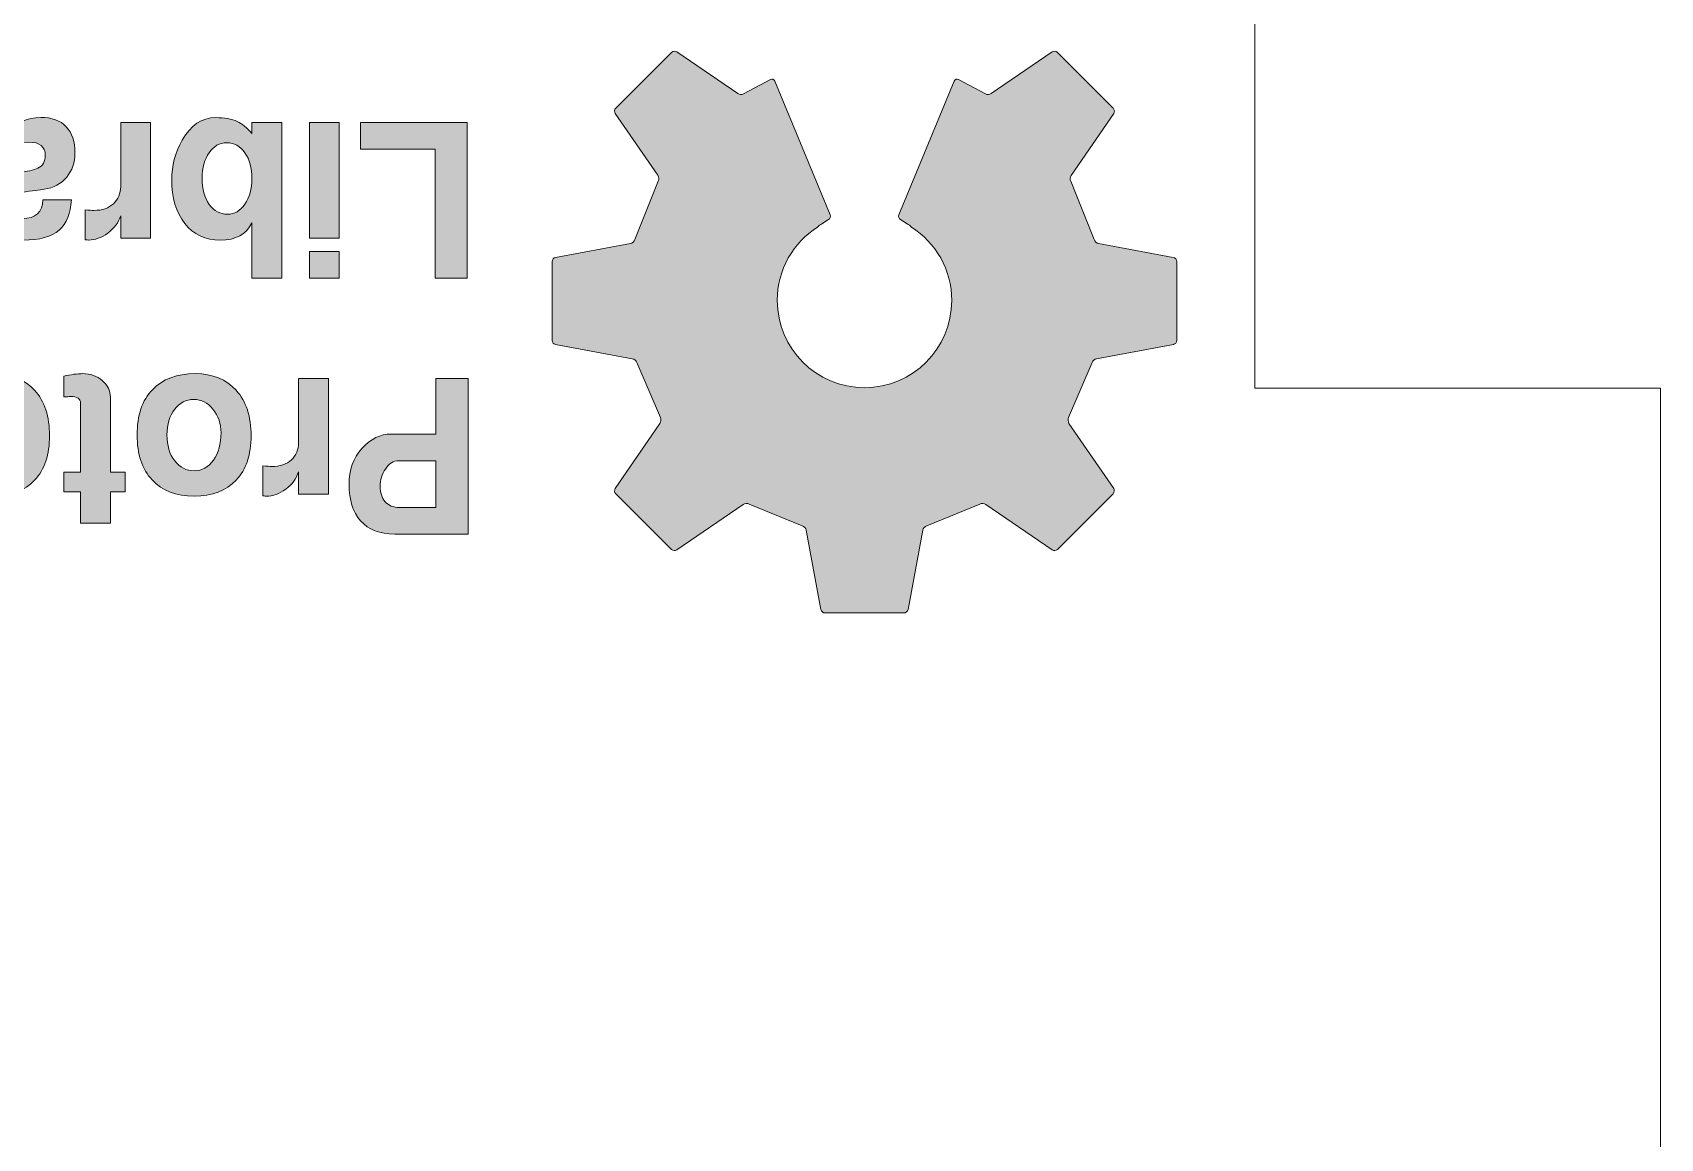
# Model space of a CAD drawing. Header units: inches. Extents: x 0.79 to 6.2, y -4.47 to -0.71.
# Drawn here: x 3.344 to 4.134, y -1.63 to -1.093 of the extents above; entities that cross this region are included whole.
import ezdxf

# ---------------------------------------------------------------- set-up
doc = ezdxf.new("R2010")
doc.units = ezdxf.units.IN
doc.header["$MEASUREMENT"] = 0
doc.layers.add('Layer 1', color=7, linetype='Continuous')

# ---------------------------------------------------------------- blocks, each defined once
blk = doc.blocks.new('block 2')
at = {"layer": 'Layer 1', "color": 7, "lineweight": 5, "true_color": 0xffffff}
for points in [[(3.93701, -1.26603), (3.93701, -0.74186)], [(4.13386, -1.26603), (3.93701, -1.26603)], [(4.13386, -1.79769), (4.13386, -1.26603)]]:
    blk.add_lwpolyline(points, dxfattribs=at)
blk = doc.blocks.new('block 51')
at = {"layer": 'Layer 1', "true_color": 0xed1f24}
h = blk.add_hatch(color=240, dxfattribs=at)
h.dxf.hatch_style = 2
edge = h.paths.add_edge_path()
edge.add_spline(control_points=[(3.59779, -1.24475), (3.59779, -1.24475), (3.635, -1.25166), (3.635, -1.25166), (3.6359, -1.25183), (3.63688, -1.25269), (3.63719, -1.25356), (3.63719, -1.25356), (3.6486, -1.28016), (3.6486, -1.28016), (3.64903, -1.28099), (3.64894, -1.28227), (3.64841, -1.28304), (3.64841, -1.28304), (3.62674, -1.31463), (3.62674, -1.31463), (3.62623, -1.31539), (3.62632, -1.31655), (3.62697, -1.3172), (3.62697, -1.3172), (3.65405, -1.34428), (3.65405, -1.34428), (3.6547, -1.34492), (3.65586, -1.34504), (3.65662, -1.34451), (3.65662, -1.34451), (3.68877, -1.32246), (3.68877, -1.32246), (3.68953, -1.32193), (3.69084, -1.32184), (3.69166, -1.32225), (3.69166, -1.32225), (3.71745, -1.3328), (3.71745, -1.3328), (3.71833, -1.3331), (3.71918, -1.33407), (3.71936, -1.33498), (3.71936, -1.33498), (3.72652, -1.37346), (3.72652, -1.37346), (3.72668, -1.37437), (3.72757, -1.37511), (3.7285, -1.37511), (3.7285, -1.37511), (3.76679, -1.37511), (3.76679, -1.37511), (3.76771, -1.37511), (3.76861, -1.37437), (3.76878, -1.37346), (3.76878, -1.37346), (3.77593, -1.33498), (3.77593, -1.33498), (3.77611, -1.33407), (3.77696, -1.3331), (3.77783, -1.3328), (3.77783, -1.3328), (3.80363, -1.32225), (3.80363, -1.32225), (3.80446, -1.32184), (3.80577, -1.32193), (3.80652, -1.32246), (3.80652, -1.32246), (3.83866, -1.34451), (3.83866, -1.34451), (3.83943, -1.34504), (3.84059, -1.34492), (3.84124, -1.34428), (3.84124, -1.34428), (3.86831, -1.3172), (3.86831, -1.3172), (3.86896, -1.31655), (3.86908, -1.31539), (3.86856, -1.31463), (3.86856, -1.31463), (3.84688, -1.28304), (3.84688, -1.28304), (3.84635, -1.28227), (3.84627, -1.28099), (3.8467, -1.28016), (3.8467, -1.28016), (3.8581, -1.25356), (3.8581, -1.25356), (3.85841, -1.25269), (3.8594, -1.25183), (3.8603, -1.25166), (3.8603, -1.25166), (3.89751, -1.24475), (3.89751, -1.24475), (3.89841, -1.24457), (3.89916, -1.24369), (3.89916, -1.24276), (3.89916, -1.24276), (3.89916, -1.20447), (3.89916, -1.20447), (3.89916, -1.20354), (3.89841, -1.20264), (3.8975, -1.20249), (3.8975, -1.20249), (3.86121, -1.19573), (3.86121, -1.19573), (3.8603, -1.19556), (3.85934, -1.1947), (3.85906, -1.19382), (3.85906, -1.19382), (3.84773, -1.16552), (3.84773, -1.16552), (3.84732, -1.16469), (3.84742, -1.16339), (3.84795, -1.16263), (3.84795, -1.16263), (3.86856, -1.13259), (3.86856, -1.13259), (3.86908, -1.13183), (3.86897, -1.13067), (3.86833, -1.13002), (3.86833, -1.13002), (3.84124, -1.10294), (3.84124, -1.10294), (3.84059, -1.10229), (3.83943, -1.10219), (3.83867, -1.10271), (3.83867, -1.10271), (3.80916, -1.12297), (3.80916, -1.12297), (3.8084, -1.12348), (3.80713, -1.12352), (3.80634, -1.12305), (3.80634, -1.12305), (3.79332, -1.1161), (3.79332, -1.1161), (3.7925, -1.11568), (3.79154, -1.11604), (3.79119, -1.1169), (3.79119, -1.1169), (3.76435, -1.18174), (3.76435, -1.18174), (3.764, -1.18258), (3.76435, -1.18367), (3.76514, -1.18415), (3.76514, -1.18415), (3.76839, -1.18614), (3.76839, -1.18614), (3.769, -1.18652), (3.76981, -1.18715), (3.77045, -1.18772), (3.78219, -1.19524), (3.78999, -1.20841), (3.78999, -1.2234), (3.78999, -1.24678), (3.77104, -1.26574), (3.74765, -1.26574), (3.72426, -1.26574), (3.70531, -1.24678), (3.70531, -1.2234), (3.70531, -1.20841), (3.7131, -1.19524), (3.72485, -1.18772), (3.72549, -1.18715), (3.7263, -1.18652), (3.72691, -1.18614), (3.72691, -1.18614), (3.73016, -1.18415), (3.73016, -1.18415), (3.73094, -1.18367), (3.7313, -1.18258), (3.73095, -1.18174), (3.73095, -1.18174), (3.70412, -1.1169), (3.70412, -1.1169), (3.70377, -1.11604), (3.70281, -1.11568), (3.70198, -1.1161), (3.70198, -1.1161), (3.68897, -1.12305), (3.68897, -1.12305), (3.68817, -1.12352), (3.6869, -1.12349), (3.68614, -1.12296), (3.68614, -1.12296), (3.65662, -1.10271), (3.65662, -1.10271), (3.65587, -1.10219), (3.6547, -1.10229), (3.65405, -1.10294), (3.65405, -1.10294), (3.62697, -1.13002), (3.62697, -1.13002), (3.62632, -1.13066), (3.62621, -1.13183), (3.62674, -1.13259), (3.62674, -1.13259), (3.64736, -1.16262), (3.64736, -1.16262), (3.64787, -1.16339), (3.64798, -1.16469), (3.64757, -1.16551), (3.64757, -1.16551), (3.63624, -1.19382), (3.63624, -1.19382), (3.63596, -1.1947), (3.635, -1.19556), (3.63409, -1.19573), (3.63409, -1.19573), (3.59779, -1.20248), (3.59779, -1.20248), (3.59689, -1.20264), (3.59615, -1.20353), (3.59615, -1.20447), (3.59615, -1.20447), (3.59614, -1.24276), (3.59614, -1.24276), (3.59614, -1.24369), (3.59688, -1.24457), (3.59779, -1.24475)], knot_values=[0, 0, 0, 0, 0.013889, 0.013889, 0.013889, 0.027778, 0.027778, 0.027778, 0.041667, 0.041667, 0.041667, 0.055556, 0.055556, 0.055556, 0.069444, 0.069444, 0.069444, 0.083333, 0.083333, 0.083333, 0.097222, 0.097222, 0.097222, 0.111111, 0.111111, 0.111111, 0.125, 0.125, 0.125, 0.138889, 0.138889, 0.138889, 0.152778, 0.152778, 0.152778, 0.166667, 0.166667, 0.166667, 0.180556, 0.180556, 0.180556, 0.194444, 0.194444, 0.194444, 0.208333, 0.208333, 0.208333, 0.222222, 0.222222, 0.222222, 0.236111, 0.236111, 0.236111, 0.25, 0.25, 0.25, 0.263889, 0.263889, 0.263889, 0.277778, 0.277778, 0.277778, 0.291667, 0.291667, 0.291667, 0.305556, 0.305556, 0.305556, 0.319444, 0.319444, 0.319444, 0.333333, 0.333333, 0.333333, 0.347222, 0.347222, 0.347222, 0.361111, 0.361111, 0.361111, 0.375, 0.375, 0.375, 0.388889, 0.388889, 0.388889, 0.402778, 0.402778, 0.402778, 0.416667, 0.416667, 0.416667, 0.430556, 0.430556, 0.430556, 0.444444, 0.444444, 0.444444, 0.458333, 0.458333, 0.458333, 0.472222, 0.472222, 0.472222, 0.486111, 0.486111, 0.486111, 0.5, 0.5, 0.5, 0.513889, 0.513889, 0.513889, 0.527778, 0.527778, 0.527778, 0.541667, 0.541667, 0.541667, 0.555556, 0.555556, 0.555556, 0.569444, 0.569444, 0.569444, 0.583333, 0.583333, 0.583333, 0.597222, 0.597222, 0.597222, 0.611111, 0.611111, 0.611111, 0.625, 0.625, 0.625, 0.638889, 0.638889, 0.638889, 0.652778, 0.652778, 0.652778, 0.666667, 0.666667, 0.666667, 0.680556, 0.680556, 0.680556, 0.694444, 0.694444, 0.694444, 0.708333, 0.708333, 0.708333, 0.722222, 0.722222, 0.722222, 0.736111, 0.736111, 0.736111, 0.75, 0.75, 0.75, 0.763889, 0.763889, 0.763889, 0.777778, 0.777778, 0.777778, 0.791667, 0.791667, 0.791667, 0.805556, 0.805556, 0.805556, 0.819444, 0.819444, 0.819444, 0.833333, 0.833333, 0.833333, 0.847222, 0.847222, 0.847222, 0.861111, 0.861111, 0.861111, 0.875, 0.875, 0.875, 0.888889, 0.888889, 0.888889, 0.902778, 0.902778, 0.902778, 0.916667, 0.916667, 0.916667, 0.930556, 0.930556, 0.930556, 0.944444, 0.944444, 0.944444, 0.958333, 0.958333, 0.958333, 0.972222, 0.972222, 0.972222, 0.986111, 0.986111, 0.986111, 0.986111], degree=3, periodic=0)
edge.add_line((3.59779, -1.24475), (3.59779, -1.24475))
at = {"layer": 'Layer 1', "lineweight": 0}
blk.add_open_spline([(3.59779, -1.24475), (3.59779, -1.24475), (3.635, -1.25166), (3.635, -1.25166), (3.6359, -1.25183), (3.63688, -1.25269), (3.63719, -1.25356), (3.63719, -1.25356), (3.6486, -1.28016), (3.6486, -1.28016), (3.64903, -1.28099), (3.64894, -1.28227), (3.64841, -1.28304), (3.64841, -1.28304), (3.62674, -1.31463), (3.62674, -1.31463), (3.62623, -1.31539), (3.62632, -1.31655), (3.62697, -1.3172), (3.62697, -1.3172), (3.65405, -1.34428), (3.65405, -1.34428), (3.6547, -1.34492), (3.65586, -1.34504), (3.65662, -1.34451), (3.65662, -1.34451), (3.68877, -1.32246), (3.68877, -1.32246), (3.68953, -1.32193), (3.69084, -1.32184), (3.69166, -1.32225), (3.69166, -1.32225), (3.71745, -1.3328), (3.71745, -1.3328), (3.71833, -1.3331), (3.71918, -1.33407), (3.71936, -1.33498), (3.71936, -1.33498), (3.72652, -1.37346), (3.72652, -1.37346), (3.72668, -1.37437), (3.72757, -1.37511), (3.7285, -1.37511), (3.7285, -1.37511), (3.76679, -1.37511), (3.76679, -1.37511), (3.76771, -1.37511), (3.76861, -1.37437), (3.76878, -1.37346), (3.76878, -1.37346), (3.77593, -1.33498), (3.77593, -1.33498), (3.77611, -1.33407), (3.77696, -1.3331), (3.77783, -1.3328), (3.77783, -1.3328), (3.80363, -1.32225), (3.80363, -1.32225), (3.80446, -1.32184), (3.80577, -1.32193), (3.80652, -1.32246), (3.80652, -1.32246), (3.83866, -1.34451), (3.83866, -1.34451), (3.83943, -1.34504), (3.84059, -1.34492), (3.84124, -1.34428), (3.84124, -1.34428), (3.86831, -1.3172), (3.86831, -1.3172), (3.86896, -1.31655), (3.86908, -1.31539), (3.86856, -1.31463), (3.86856, -1.31463), (3.84688, -1.28304), (3.84688, -1.28304), (3.84635, -1.28227), (3.84627, -1.28099), (3.8467, -1.28016), (3.8467, -1.28016), (3.8581, -1.25356), (3.8581, -1.25356), (3.85841, -1.25269), (3.8594, -1.25183), (3.8603, -1.25166), (3.8603, -1.25166), (3.89751, -1.24475), (3.89751, -1.24475), (3.89841, -1.24457), (3.89916, -1.24369), (3.89916, -1.24276), (3.89916, -1.24276), (3.89916, -1.20447), (3.89916, -1.20447), (3.89916, -1.20354), (3.89841, -1.20264), (3.8975, -1.20249), (3.8975, -1.20249), (3.86121, -1.19573), (3.86121, -1.19573), (3.8603, -1.19556), (3.85934, -1.1947), (3.85906, -1.19382), (3.85906, -1.19382), (3.84773, -1.16552), (3.84773, -1.16552), (3.84732, -1.16469), (3.84742, -1.16339), (3.84795, -1.16263), (3.84795, -1.16263), (3.86856, -1.13259), (3.86856, -1.13259), (3.86908, -1.13183), (3.86897, -1.13067), (3.86833, -1.13002), (3.86833, -1.13002), (3.84124, -1.10294), (3.84124, -1.10294), (3.84059, -1.10229), (3.83943, -1.10219), (3.83867, -1.10271), (3.83867, -1.10271), (3.80916, -1.12297), (3.80916, -1.12297), (3.8084, -1.12348), (3.80713, -1.12352), (3.80634, -1.12305), (3.80634, -1.12305), (3.79332, -1.1161), (3.79332, -1.1161), (3.7925, -1.11568), (3.79154, -1.11604), (3.79119, -1.1169), (3.79119, -1.1169), (3.76435, -1.18174), (3.76435, -1.18174), (3.764, -1.18258), (3.76435, -1.18367), (3.76514, -1.18415), (3.76514, -1.18415), (3.76839, -1.18614), (3.76839, -1.18614), (3.769, -1.18652), (3.76981, -1.18715), (3.77045, -1.18772), (3.78219, -1.19524), (3.78999, -1.20841), (3.78999, -1.2234), (3.78999, -1.24678), (3.77104, -1.26574), (3.74765, -1.26574), (3.72426, -1.26574), (3.70531, -1.24678), (3.70531, -1.2234), (3.70531, -1.20841), (3.7131, -1.19524), (3.72485, -1.18772), (3.72549, -1.18715), (3.7263, -1.18652), (3.72691, -1.18614), (3.72691, -1.18614), (3.73016, -1.18415), (3.73016, -1.18415), (3.73094, -1.18367), (3.7313, -1.18258), (3.73095, -1.18174), (3.73095, -1.18174), (3.70412, -1.1169), (3.70412, -1.1169), (3.70377, -1.11604), (3.70281, -1.11568), (3.70198, -1.1161), (3.70198, -1.1161), (3.68897, -1.12305), (3.68897, -1.12305), (3.68817, -1.12352), (3.6869, -1.12349), (3.68614, -1.12296), (3.68614, -1.12296), (3.65662, -1.10271), (3.65662, -1.10271), (3.65587, -1.10219), (3.6547, -1.10229), (3.65405, -1.10294), (3.65405, -1.10294), (3.62697, -1.13002), (3.62697, -1.13002), (3.62632, -1.13066), (3.62621, -1.13183), (3.62674, -1.13259), (3.62674, -1.13259), (3.64736, -1.16262), (3.64736, -1.16262), (3.64787, -1.16339), (3.64798, -1.16469), (3.64757, -1.16551), (3.64757, -1.16551), (3.63624, -1.19382), (3.63624, -1.19382), (3.63596, -1.1947), (3.635, -1.19556), (3.63409, -1.19573), (3.63409, -1.19573), (3.59779, -1.20248), (3.59779, -1.20248), (3.59689, -1.20264), (3.59615, -1.20353), (3.59615, -1.20447), (3.59615, -1.20447), (3.59614, -1.24276), (3.59614, -1.24276), (3.59614, -1.24369), (3.59688, -1.24457), (3.59779, -1.24475)], degree=3, knots=[0, 0, 0, 0, 1, 1, 1, 2, 2, 2, 3, 3, 3, 4, 4, 4, 5, 5, 5, 6, 6, 6, 7, 7, 7, 8, 8, 8, 9, 9, 9, 10, 10, 10, 11, 11, 11, 12, 12, 12, 13, 13, 13, 14, 14, 14, 15, 15, 15, 16, 16, 16, 17, 17, 17, 18, 18, 18, 19, 19, 19, 20, 20, 20, 21, 21, 21, 22, 22, 22, 23, 23, 23, 24, 24, 24, 25, 25, 25, 26, 26, 26, 27, 27, 27, 28, 28, 28, 29, 29, 29, 30, 30, 30, 31, 31, 31, 32, 32, 32, 33, 33, 33, 34, 34, 34, 35, 35, 35, 36, 36, 36, 37, 37, 37, 38, 38, 38, 39, 39, 39, 40, 40, 40, 41, 41, 41, 42, 42, 42, 43, 43, 43, 44, 44, 44, 45, 45, 45, 46, 46, 46, 47, 47, 47, 48, 48, 48, 49, 49, 49, 50, 50, 50, 51, 51, 51, 52, 52, 52, 53, 53, 53, 54, 54, 54, 55, 55, 55, 56, 56, 56, 57, 57, 57, 58, 58, 58, 59, 59, 59, 60, 60, 60, 61, 61, 61, 62, 62, 62, 63, 63, 63, 64, 64, 64, 65, 65, 65, 66, 66, 66, 67, 67, 67, 68, 68, 68, 69, 69, 69, 70, 70, 70, 71, 71, 71, 71], dxfattribs=at)
blk = doc.blocks.new('block 53')
at = {"layer": 'Layer 1', "true_color": 0xed1f24}
h = blk.add_hatch(color=240, dxfattribs=at)
h.dxf.hatch_style = 2
edge = h.paths.add_edge_path()
edge.add_spline(control_points=[(3.31308, -1.137), (3.31308, -1.137), (3.32852, -1.137), (3.32852, -1.137), (3.3292, -1.1381), (3.32973, -1.13993), (3.33007, -1.14249), (3.33539, -1.13717), (3.34136, -1.13451), (3.34799, -1.13451), (3.35338, -1.13451), (3.35749, -1.13601), (3.36032, -1.13902), (3.36315, -1.14202), (3.36456, -1.14628), (3.36456, -1.15181), (3.36456, -1.15637), (3.36322, -1.16027), (3.36053, -1.16351), (3.35783, -1.16676), (3.35421, -1.16873), (3.34965, -1.16942), (3.34751, -1.1697), (3.34389, -1.17018), (3.33877, -1.17087), (3.33573, -1.17135), (3.33354, -1.17209), (3.33219, -1.1731), (3.33084, -1.1741), (3.33011, -1.1757), (3.32996, -1.17791), (3.32976, -1.18171), (3.33276, -1.18361), (3.33898, -1.18361), (3.34547, -1.18361), (3.34882, -1.18057), (3.34903, -1.17449), (3.34903, -1.17449), (3.36281, -1.17449), (3.36281, -1.17449), (3.36253, -1.18113), (3.36054, -1.18605), (3.35685, -1.18926), (3.35316, -1.19247), (3.34737, -1.19407), (3.3395, -1.19407), (3.32403, -1.19407), (3.31629, -1.1881), (3.31629, -1.17615), (3.31629, -1.17615), (3.31629, -1.14518), (3.31629, -1.14518), (3.31629, -1.14276), (3.31522, -1.14066), (3.31308, -1.13886), (3.31308, -1.13886), (3.31308, -1.137), (3.31308, -1.137)], knot_values=[0, 0, 0, 0, 1, 1, 1, 2, 2, 2, 3, 3, 3, 4, 4, 4, 5, 5, 5, 6, 6, 6, 7, 7, 7, 8, 8, 8, 9, 9, 9, 10, 10, 10, 11, 11, 11, 12, 12, 12, 13, 13, 13, 14, 14, 14, 15, 15, 15, 16, 16, 16, 17, 17, 17, 18, 18, 18, 19, 19, 19, 19], degree=3, periodic=1)
edge = h.paths.add_edge_path()
edge.add_spline(control_points=[(3.32996, -1.16144), (3.32996, -1.16144), (3.32996, -1.16362), (3.32996, -1.16362), (3.33205, -1.16244), (3.33417, -1.16172), (3.33632, -1.16144), (3.34138, -1.16082), (3.34479, -1.16006), (3.34652, -1.15917), (3.34895, -1.15799), (3.35017, -1.15592), (3.35017, -1.15295), (3.35017, -1.14867), (3.34749, -1.14653), (3.34215, -1.14653), (3.33403, -1.14653), (3.32996, -1.1515), (3.32996, -1.16144)], knot_values=[0, 0, 0, 0, 1, 1, 1, 2, 2, 2, 3, 3, 3, 4, 4, 4, 5, 5, 5, 6, 6, 6, 6], degree=3, periodic=1)
h = blk.add_hatch(color=240, dxfattribs=at)
h.dxf.hatch_style = 2
edge = h.paths.add_edge_path()
edge.add_spline(control_points=[(3.36943, -1.17936), (3.37137, -1.17957), (3.37278, -1.17967), (3.37368, -1.17967), (3.37775, -1.17967), (3.38095, -1.17859), (3.38326, -1.17641), (3.38558, -1.17424), (3.38673, -1.17149), (3.38673, -1.16818), (3.38673, -1.16818), (3.38673, -1.137), (3.38673, -1.137), (3.38673, -1.137), (3.40124, -1.137), (3.40124, -1.137), (3.40124, -1.137), (3.40124, -1.19314), (3.40124, -1.19314), (3.40124, -1.19314), (3.38673, -1.19314), (3.38673, -1.19314), (3.38673, -1.19314), (3.38673, -1.18226), (3.38673, -1.18226), (3.38569, -1.18558), (3.38363, -1.18837), (3.38052, -1.19065), (3.37741, -1.19293), (3.3743, -1.19407), (3.3712, -1.19407), (3.37085, -1.19407), (3.37026, -1.194), (3.36943, -1.19387), (3.36943, -1.19387), (3.36943, -1.17936), (3.36943, -1.17936)], knot_values=[0, 0, 0, 0, 1, 1, 1, 2, 2, 2, 3, 3, 3, 4, 4, 4, 5, 5, 5, 6, 6, 6, 7, 7, 7, 8, 8, 8, 9, 9, 9, 10, 10, 10, 11, 11, 11, 12, 12, 12, 12], degree=3, periodic=1)
h = blk.add_hatch(color=240, dxfattribs=at)
h.dxf.hatch_style = 2
edge = h.paths.add_edge_path()
edge.add_spline(control_points=[(3.41149, -1.16476), (3.41149, -1.15799), (3.41318, -1.1516), (3.41656, -1.1456), (3.42071, -1.13827), (3.4261, -1.13462), (3.43273, -1.13462), (3.43701, -1.13462), (3.44053, -1.13523), (3.44329, -1.13648), (3.44571, -1.13765), (3.44809, -1.13962), (3.45044, -1.14238), (3.45044, -1.14238), (3.45044, -1.137), (3.45044, -1.137), (3.45044, -1.137), (3.46495, -1.137), (3.46495, -1.137), (3.46495, -1.137), (3.46495, -1.21251), (3.46495, -1.21251), (3.46495, -1.21251), (3.45044, -1.21251), (3.45044, -1.21251), (3.45044, -1.21251), (3.45044, -1.18568), (3.45044, -1.18568), (3.44775, -1.19128), (3.44264, -1.19407), (3.43511, -1.19407), (3.42786, -1.19407), (3.42211, -1.19138), (3.41786, -1.18599), (3.41361, -1.18061), (3.41149, -1.17353), (3.41149, -1.16476)], knot_values=[0, 0, 0, 0, 1, 1, 1, 2, 2, 2, 3, 3, 3, 4, 4, 4, 5, 5, 5, 6, 6, 6, 7, 7, 7, 8, 8, 8, 9, 9, 9, 10, 10, 10, 11, 11, 11, 12, 12, 12, 12], degree=3, periodic=1)
edge = h.paths.add_edge_path()
edge.add_spline(control_points=[(3.4263, -1.16393), (3.4263, -1.16924), (3.42744, -1.17351), (3.42971, -1.17672), (3.43198, -1.17993), (3.43497, -1.18154), (3.43868, -1.18154), (3.44191, -1.18154), (3.44468, -1.1799), (3.44699, -1.17662), (3.44929, -1.17334), (3.45044, -1.16921), (3.45044, -1.16424), (3.45044, -1.15913), (3.44931, -1.15495), (3.44704, -1.15171), (3.44477, -1.14846), (3.44181, -1.14684), (3.43816, -1.14684), (3.43466, -1.14684), (3.4318, -1.14844), (3.42961, -1.15165), (3.4274, -1.15487), (3.4263, -1.15896), (3.4263, -1.16393)], knot_values=[0, 0, 0, 0, 1, 1, 1, 2, 2, 2, 3, 3, 3, 4, 4, 4, 5, 5, 5, 6, 6, 6, 7, 7, 7, 8, 8, 8, 8], degree=3, periodic=1)
h = blk.add_hatch(color=240, dxfattribs=at)
h.dxf.hatch_style = 2
h.paths.add_polyline_path([(3.47831, -1.137), (3.4928, -1.137), (3.4928, -1.19314), (3.47831, -1.19314)])
h.paths.add_polyline_path([(3.47831, -1.19956), (3.4928, -1.19956), (3.4928, -1.21251), (3.47831, -1.21251)])
h = blk.add_hatch(color=240, dxfattribs=at)
h.dxf.hatch_style = 2
h.paths.add_polyline_path([(3.50317, -1.137), (3.55486, -1.137), (3.55486, -1.21251), (3.53932, -1.21251), (3.53932, -1.14994), (3.50317, -1.14994)])
h = blk.add_hatch(color=240, dxfattribs=at)
h.dxf.hatch_style = 2
edge = h.paths.add_edge_path()
edge.add_spline(control_points=[(3.29692, -1.28865), (3.29692, -1.27919), (3.29938, -1.27187), (3.30432, -1.26669), (3.30927, -1.26152), (3.31622, -1.25892), (3.3252, -1.25892), (3.33356, -1.25892), (3.34015, -1.26162), (3.34498, -1.267), (3.34982, -1.27239), (3.35223, -1.27974), (3.35223, -1.28907), (3.35223, -1.29825), (3.34982, -1.30543), (3.34498, -1.31061), (3.34015, -1.31579), (3.33335, -1.31838), (3.32458, -1.31838), (3.31588, -1.31838), (3.30909, -1.31576), (3.30422, -1.31051), (3.29935, -1.30526), (3.29692, -1.29797), (3.29692, -1.28865)], knot_values=[0, 0, 0, 0, 1, 1, 1, 2, 2, 2, 3, 3, 3, 4, 4, 4, 5, 5, 5, 6, 6, 6, 7, 7, 7, 8, 8, 8, 8], degree=3, periodic=1)
edge = h.paths.add_edge_path()
edge.add_spline(control_points=[(3.31142, -1.2886), (3.31142, -1.29376), (3.31266, -1.29797), (3.31515, -1.3012), (3.31763, -1.30444), (3.32078, -1.30606), (3.32458, -1.30606), (3.32838, -1.30606), (3.3315, -1.30433), (3.33395, -1.30089), (3.33641, -1.29744), (3.33763, -1.29304), (3.33763, -1.28767), (3.33763, -1.2832), (3.33633, -1.27937), (3.33374, -1.2762), (3.33116, -1.27304), (3.32803, -1.27146), (3.32437, -1.27146), (3.32057, -1.27146), (3.31746, -1.27306), (3.31504, -1.27626), (3.31263, -1.27946), (3.31142, -1.28358), (3.31142, -1.2886)], knot_values=[0, 0, 0, 0, 1, 1, 1, 2, 2, 2, 3, 3, 3, 4, 4, 4, 5, 5, 5, 6, 6, 6, 7, 7, 7, 8, 8, 8, 8], degree=3, periodic=1)
h = blk.add_hatch(color=240, dxfattribs=at)
h.dxf.hatch_style = 2
edge = h.paths.add_edge_path()
edge.add_spline(control_points=[(3.35918, -1.26017), (3.36256, -1.25934), (3.36563, -1.25892), (3.36839, -1.25892), (3.37206, -1.25892), (3.3752, -1.26004), (3.37782, -1.26229), (3.38045, -1.26453), (3.38176, -1.26721), (3.38176, -1.27032), (3.38176, -1.27032), (3.38176, -1.30667), (3.38176, -1.30667), (3.38176, -1.30667), (3.38891, -1.30667), (3.38891, -1.30667), (3.38891, -1.30667), (3.38891, -1.31631), (3.38891, -1.31631), (3.38891, -1.31631), (3.38176, -1.31631), (3.38176, -1.31631), (3.38176, -1.31631), (3.38176, -1.33154), (3.38176, -1.33154), (3.38176, -1.33154), (3.36726, -1.33154), (3.36726, -1.33154), (3.36726, -1.33154), (3.36726, -1.31631), (3.36726, -1.31631), (3.36726, -1.31631), (3.35918, -1.31631), (3.35918, -1.31631), (3.35918, -1.31631), (3.35918, -1.30667), (3.35918, -1.30667), (3.35918, -1.30667), (3.36726, -1.30667), (3.36726, -1.30667), (3.36726, -1.30667), (3.36726, -1.27322), (3.36726, -1.27322), (3.36726, -1.27108), (3.36563, -1.27001), (3.36239, -1.27001), (3.36163, -1.27007), (3.36056, -1.27014), (3.35918, -1.27022), (3.35918, -1.27022), (3.35918, -1.26017), (3.35918, -1.26017)], knot_values=[0, 0, 0, 0, 1, 1, 1, 2, 2, 2, 3, 3, 3, 4, 4, 4, 5, 5, 5, 6, 6, 6, 7, 7, 7, 8, 8, 8, 9, 9, 9, 10, 10, 10, 11, 11, 11, 12, 12, 12, 13, 13, 13, 14, 14, 14, 15, 15, 15, 16, 16, 16, 17, 17, 17, 17], degree=3, periodic=1)
h = blk.add_hatch(color=240, dxfattribs=at)
h.dxf.hatch_style = 2
edge = h.paths.add_edge_path()
edge.add_spline(control_points=[(3.39471, -1.28865), (3.39471, -1.27919), (3.39718, -1.27187), (3.40211, -1.26669), (3.40706, -1.26152), (3.41402, -1.25892), (3.42299, -1.25892), (3.43135, -1.25892), (3.43794, -1.26162), (3.44278, -1.267), (3.44761, -1.27239), (3.45003, -1.27974), (3.45003, -1.28907), (3.45003, -1.29825), (3.44761, -1.30543), (3.44278, -1.31061), (3.43794, -1.31579), (3.43114, -1.31838), (3.42237, -1.31838), (3.41367, -1.31838), (3.40688, -1.31576), (3.40201, -1.31051), (3.39714, -1.30526), (3.39471, -1.29797), (3.39471, -1.28865)], knot_values=[0, 0, 0, 0, 1, 1, 1, 2, 2, 2, 3, 3, 3, 4, 4, 4, 5, 5, 5, 6, 6, 6, 7, 7, 7, 8, 8, 8, 8], degree=3, periodic=1)
edge = h.paths.add_edge_path()
edge.add_spline(control_points=[(3.40921, -1.2886), (3.40921, -1.29376), (3.41045, -1.29797), (3.41294, -1.3012), (3.41543, -1.30444), (3.41857, -1.30606), (3.42237, -1.30606), (3.42617, -1.30606), (3.42929, -1.30433), (3.43174, -1.30089), (3.4342, -1.29744), (3.43542, -1.29304), (3.43542, -1.28767), (3.43542, -1.2832), (3.43412, -1.27937), (3.43153, -1.2762), (3.42895, -1.27304), (3.42582, -1.27146), (3.42216, -1.27146), (3.41836, -1.27146), (3.41526, -1.27306), (3.41284, -1.27626), (3.41042, -1.27946), (3.40921, -1.28358), (3.40921, -1.2886)], knot_values=[0, 0, 0, 0, 1, 1, 1, 2, 2, 2, 3, 3, 3, 4, 4, 4, 5, 5, 5, 6, 6, 6, 7, 7, 7, 8, 8, 8, 8], degree=3, periodic=1)
h = blk.add_hatch(color=240, dxfattribs=at)
h.dxf.hatch_style = 2
edge = h.paths.add_edge_path()
edge.add_spline(control_points=[(3.45572, -1.30367), (3.45766, -1.30388), (3.45907, -1.30398), (3.45997, -1.30398), (3.46404, -1.30398), (3.46724, -1.3029), (3.46955, -1.30072), (3.47187, -1.29854), (3.47302, -1.2958), (3.47302, -1.29249), (3.47302, -1.29249), (3.47302, -1.26131), (3.47302, -1.26131), (3.47302, -1.26131), (3.48753, -1.26131), (3.48753, -1.26131), (3.48753, -1.26131), (3.48753, -1.31745), (3.48753, -1.31745), (3.48753, -1.31745), (3.47302, -1.31745), (3.47302, -1.31745), (3.47302, -1.31745), (3.47302, -1.30657), (3.47302, -1.30657), (3.47198, -1.30989), (3.46992, -1.31268), (3.46681, -1.31496), (3.4637, -1.31724), (3.46059, -1.31838), (3.45749, -1.31838), (3.45714, -1.31838), (3.45655, -1.31831), (3.45572, -1.31818), (3.45572, -1.31818), (3.45572, -1.30367), (3.45572, -1.30367)], knot_values=[0, 0, 0, 0, 1, 1, 1, 2, 2, 2, 3, 3, 3, 4, 4, 4, 5, 5, 5, 6, 6, 6, 7, 7, 7, 8, 8, 8, 9, 9, 9, 10, 10, 10, 11, 11, 11, 12, 12, 12, 12], degree=3, periodic=1)
h = blk.add_hatch(color=240, dxfattribs=at)
h.dxf.hatch_style = 2
edge = h.paths.add_edge_path()
edge.add_spline(control_points=[(3.49757, -1.31268), (3.49757, -1.30571), (3.49964, -1.29989), (3.50378, -1.29523), (3.50793, -1.29057), (3.5127, -1.28824), (3.51808, -1.28824), (3.51808, -1.28824), (3.53973, -1.28824), (3.53973, -1.28824), (3.53973, -1.28824), (3.53973, -1.26131), (3.53973, -1.26131), (3.53973, -1.26131), (3.55527, -1.26131), (3.55527, -1.26131), (3.55527, -1.26131), (3.55527, -1.33682), (3.55527, -1.33682), (3.55527, -1.33682), (3.51974, -1.33682), (3.51974, -1.33682), (3.51242, -1.33682), (3.5069, -1.33468), (3.50317, -1.3304), (3.49944, -1.32612), (3.49757, -1.32021), (3.49757, -1.31268)], knot_values=[0, 0, 0, 0, 1, 1, 1, 2, 2, 2, 3, 3, 3, 4, 4, 4, 5, 5, 5, 6, 6, 6, 7, 7, 7, 8, 8, 8, 9, 9, 9, 9], degree=3, periodic=1)
edge = h.paths.add_edge_path()
edge.add_spline(control_points=[(3.51259, -1.31362), (3.51259, -1.31672), (3.51342, -1.31921), (3.51508, -1.32107), (3.51674, -1.32294), (3.51905, -1.32387), (3.52202, -1.32387), (3.52202, -1.32387), (3.53973, -1.32387), (3.53973, -1.32387), (3.53973, -1.32387), (3.53973, -1.30119), (3.53973, -1.30119), (3.53973, -1.30119), (3.52161, -1.30119), (3.52161, -1.30119), (3.51912, -1.30119), (3.51698, -1.30253), (3.51518, -1.30522), (3.51345, -1.30771), (3.51259, -1.31051), (3.51259, -1.31362)], knot_values=[0, 0, 0, 0, 1, 1, 1, 2, 2, 2, 3, 3, 3, 4, 4, 4, 5, 5, 5, 6, 6, 6, 7, 7, 7, 7], degree=3, periodic=1)
at = {"layer": 'Layer 1', "lineweight": 0}
for points in [[(3.47831, -1.137), (3.4928, -1.137), (3.4928, -1.19314), (3.47831, -1.19314), (3.47831, -1.137)], [(3.50317, -1.137), (3.55486, -1.137), (3.55486, -1.21251), (3.53932, -1.21251), (3.53932, -1.14994), (3.50317, -1.14994), (3.50317, -1.137)], [(3.47831, -1.19956), (3.4928, -1.19956), (3.4928, -1.21251), (3.47831, -1.21251), (3.47831, -1.19956)]]:
    blk.add_lwpolyline(points, dxfattribs=at)
for points, knots in [([(3.31308, -1.137), (3.31308, -1.137), (3.32852, -1.137), (3.32852, -1.137), (3.3292, -1.1381), (3.32973, -1.13993), (3.33007, -1.14249), (3.33539, -1.13717), (3.34136, -1.13451), (3.34799, -1.13451), (3.35338, -1.13451), (3.35749, -1.13601), (3.36032, -1.13902), (3.36315, -1.14202), (3.36456, -1.14628), (3.36456, -1.15181), (3.36456, -1.15637), (3.36322, -1.16027), (3.36053, -1.16351), (3.35783, -1.16676), (3.35421, -1.16873), (3.34965, -1.16942), (3.34751, -1.1697), (3.34389, -1.17018), (3.33877, -1.17087), (3.33573, -1.17135), (3.33354, -1.17209), (3.33219, -1.1731), (3.33084, -1.1741), (3.33011, -1.1757), (3.32996, -1.17791), (3.32976, -1.18171), (3.33276, -1.18361), (3.33898, -1.18361), (3.34547, -1.18361), (3.34882, -1.18057), (3.34903, -1.17449), (3.34903, -1.17449), (3.36281, -1.17449), (3.36281, -1.17449), (3.36253, -1.18113), (3.36054, -1.18605), (3.35685, -1.18926), (3.35316, -1.19247), (3.34737, -1.19407), (3.3395, -1.19407), (3.32403, -1.19407), (3.31629, -1.1881), (3.31629, -1.17615), (3.31629, -1.17615), (3.31629, -1.14518), (3.31629, -1.14518), (3.31629, -1.14276), (3.31522, -1.14066), (3.31308, -1.13886), (3.31308, -1.13886), (3.31308, -1.137), (3.31308, -1.137)], [0, 0, 0, 0, 1, 1, 1, 2, 2, 2, 3, 3, 3, 4, 4, 4, 5, 5, 5, 6, 6, 6, 7, 7, 7, 8, 8, 8, 9, 9, 9, 10, 10, 10, 11, 11, 11, 12, 12, 12, 13, 13, 13, 14, 14, 14, 15, 15, 15, 16, 16, 16, 17, 17, 17, 18, 18, 18, 19, 19, 19, 19]), ([(3.36943, -1.17936), (3.37137, -1.17957), (3.37278, -1.17967), (3.37368, -1.17967), (3.37775, -1.17967), (3.38095, -1.17859), (3.38326, -1.17641), (3.38558, -1.17424), (3.38673, -1.17149), (3.38673, -1.16818), (3.38673, -1.16818), (3.38673, -1.137), (3.38673, -1.137), (3.38673, -1.137), (3.40124, -1.137), (3.40124, -1.137), (3.40124, -1.137), (3.40124, -1.19314), (3.40124, -1.19314), (3.40124, -1.19314), (3.38673, -1.19314), (3.38673, -1.19314), (3.38673, -1.19314), (3.38673, -1.18226), (3.38673, -1.18226), (3.38569, -1.18558), (3.38363, -1.18837), (3.38052, -1.19065), (3.37741, -1.19293), (3.3743, -1.19407), (3.3712, -1.19407), (3.37085, -1.19407), (3.37026, -1.194), (3.36943, -1.19387), (3.36943, -1.19387), (3.36943, -1.17936), (3.36943, -1.17936)], [0, 0, 0, 0, 1, 1, 1, 2, 2, 2, 3, 3, 3, 4, 4, 4, 5, 5, 5, 6, 6, 6, 7, 7, 7, 8, 8, 8, 9, 9, 9, 10, 10, 10, 11, 11, 11, 12, 12, 12, 12]), ([(3.41149, -1.16476), (3.41149, -1.15799), (3.41318, -1.1516), (3.41656, -1.1456), (3.42071, -1.13827), (3.4261, -1.13462), (3.43273, -1.13462), (3.43701, -1.13462), (3.44053, -1.13523), (3.44329, -1.13648), (3.44571, -1.13765), (3.44809, -1.13962), (3.45044, -1.14238), (3.45044, -1.14238), (3.45044, -1.137), (3.45044, -1.137), (3.45044, -1.137), (3.46495, -1.137), (3.46495, -1.137), (3.46495, -1.137), (3.46495, -1.21251), (3.46495, -1.21251), (3.46495, -1.21251), (3.45044, -1.21251), (3.45044, -1.21251), (3.45044, -1.21251), (3.45044, -1.18568), (3.45044, -1.18568), (3.44775, -1.19128), (3.44264, -1.19407), (3.43511, -1.19407), (3.42786, -1.19407), (3.42211, -1.19138), (3.41786, -1.18599), (3.41361, -1.18061), (3.41149, -1.17353), (3.41149, -1.16476)], [0, 0, 0, 0, 1, 1, 1, 2, 2, 2, 3, 3, 3, 4, 4, 4, 5, 5, 5, 6, 6, 6, 7, 7, 7, 8, 8, 8, 9, 9, 9, 10, 10, 10, 11, 11, 11, 12, 12, 12, 12]), ([(3.32996, -1.16144), (3.32996, -1.16144), (3.32996, -1.16362), (3.32996, -1.16362), (3.33205, -1.16244), (3.33417, -1.16172), (3.33632, -1.16144), (3.34138, -1.16082), (3.34479, -1.16006), (3.34652, -1.15917), (3.34895, -1.15799), (3.35017, -1.15592), (3.35017, -1.15295), (3.35017, -1.14867), (3.34749, -1.14653), (3.34215, -1.14653), (3.33403, -1.14653), (3.32996, -1.1515), (3.32996, -1.16144)], [0, 0, 0, 0, 1, 1, 1, 2, 2, 2, 3, 3, 3, 4, 4, 4, 5, 5, 5, 6, 6, 6, 6]), ([(3.4263, -1.16393), (3.4263, -1.16924), (3.42744, -1.17351), (3.42971, -1.17672), (3.43198, -1.17993), (3.43497, -1.18154), (3.43868, -1.18154), (3.44191, -1.18154), (3.44468, -1.1799), (3.44699, -1.17662), (3.44929, -1.17334), (3.45044, -1.16921), (3.45044, -1.16424), (3.45044, -1.15913), (3.44931, -1.15495), (3.44704, -1.15171), (3.44477, -1.14846), (3.44181, -1.14684), (3.43816, -1.14684), (3.43466, -1.14684), (3.4318, -1.14844), (3.42961, -1.15165), (3.4274, -1.15487), (3.4263, -1.15896), (3.4263, -1.16393)], [0, 0, 0, 0, 1, 1, 1, 2, 2, 2, 3, 3, 3, 4, 4, 4, 5, 5, 5, 6, 6, 6, 7, 7, 7, 8, 8, 8, 8]), ([(3.29692, -1.28865), (3.29692, -1.27919), (3.29938, -1.27187), (3.30432, -1.26669), (3.30927, -1.26152), (3.31622, -1.25892), (3.3252, -1.25892), (3.33356, -1.25892), (3.34015, -1.26162), (3.34498, -1.267), (3.34982, -1.27239), (3.35223, -1.27974), (3.35223, -1.28907), (3.35223, -1.29825), (3.34982, -1.30543), (3.34498, -1.31061), (3.34015, -1.31579), (3.33335, -1.31838), (3.32458, -1.31838), (3.31588, -1.31838), (3.30909, -1.31576), (3.30422, -1.31051), (3.29935, -1.30526), (3.29692, -1.29797), (3.29692, -1.28865)], [0, 0, 0, 0, 1, 1, 1, 2, 2, 2, 3, 3, 3, 4, 4, 4, 5, 5, 5, 6, 6, 6, 7, 7, 7, 8, 8, 8, 8]), ([(3.35918, -1.26017), (3.36256, -1.25934), (3.36563, -1.25892), (3.36839, -1.25892), (3.37206, -1.25892), (3.3752, -1.26004), (3.37782, -1.26229), (3.38045, -1.26453), (3.38176, -1.26721), (3.38176, -1.27032), (3.38176, -1.27032), (3.38176, -1.30667), (3.38176, -1.30667), (3.38176, -1.30667), (3.38891, -1.30667), (3.38891, -1.30667), (3.38891, -1.30667), (3.38891, -1.31631), (3.38891, -1.31631), (3.38891, -1.31631), (3.38176, -1.31631), (3.38176, -1.31631), (3.38176, -1.31631), (3.38176, -1.33154), (3.38176, -1.33154), (3.38176, -1.33154), (3.36726, -1.33154), (3.36726, -1.33154), (3.36726, -1.33154), (3.36726, -1.31631), (3.36726, -1.31631), (3.36726, -1.31631), (3.35918, -1.31631), (3.35918, -1.31631), (3.35918, -1.31631), (3.35918, -1.30667), (3.35918, -1.30667), (3.35918, -1.30667), (3.36726, -1.30667), (3.36726, -1.30667), (3.36726, -1.30667), (3.36726, -1.27322), (3.36726, -1.27322), (3.36726, -1.27108), (3.36563, -1.27001), (3.36239, -1.27001), (3.36163, -1.27007), (3.36056, -1.27014), (3.35918, -1.27022), (3.35918, -1.27022), (3.35918, -1.26017), (3.35918, -1.26017)], [0, 0, 0, 0, 1, 1, 1, 2, 2, 2, 3, 3, 3, 4, 4, 4, 5, 5, 5, 6, 6, 6, 7, 7, 7, 8, 8, 8, 9, 9, 9, 10, 10, 10, 11, 11, 11, 12, 12, 12, 13, 13, 13, 14, 14, 14, 15, 15, 15, 16, 16, 16, 17, 17, 17, 17]), ([(3.39471, -1.28865), (3.39471, -1.27919), (3.39718, -1.27187), (3.40211, -1.26669), (3.40706, -1.26152), (3.41402, -1.25892), (3.42299, -1.25892), (3.43135, -1.25892), (3.43794, -1.26162), (3.44278, -1.267), (3.44761, -1.27239), (3.45003, -1.27974), (3.45003, -1.28907), (3.45003, -1.29825), (3.44761, -1.30543), (3.44278, -1.31061), (3.43794, -1.31579), (3.43114, -1.31838), (3.42237, -1.31838), (3.41367, -1.31838), (3.40688, -1.31576), (3.40201, -1.31051), (3.39714, -1.30526), (3.39471, -1.29797), (3.39471, -1.28865)], [0, 0, 0, 0, 1, 1, 1, 2, 2, 2, 3, 3, 3, 4, 4, 4, 5, 5, 5, 6, 6, 6, 7, 7, 7, 8, 8, 8, 8]), ([(3.45572, -1.30367), (3.45766, -1.30388), (3.45907, -1.30398), (3.45997, -1.30398), (3.46404, -1.30398), (3.46724, -1.3029), (3.46955, -1.30072), (3.47187, -1.29854), (3.47302, -1.2958), (3.47302, -1.29249), (3.47302, -1.29249), (3.47302, -1.26131), (3.47302, -1.26131), (3.47302, -1.26131), (3.48753, -1.26131), (3.48753, -1.26131), (3.48753, -1.26131), (3.48753, -1.31745), (3.48753, -1.31745), (3.48753, -1.31745), (3.47302, -1.31745), (3.47302, -1.31745), (3.47302, -1.31745), (3.47302, -1.30657), (3.47302, -1.30657), (3.47198, -1.30989), (3.46992, -1.31268), (3.46681, -1.31496), (3.4637, -1.31724), (3.46059, -1.31838), (3.45749, -1.31838), (3.45714, -1.31838), (3.45655, -1.31831), (3.45572, -1.31818), (3.45572, -1.31818), (3.45572, -1.30367), (3.45572, -1.30367)], [0, 0, 0, 0, 1, 1, 1, 2, 2, 2, 3, 3, 3, 4, 4, 4, 5, 5, 5, 6, 6, 6, 7, 7, 7, 8, 8, 8, 9, 9, 9, 10, 10, 10, 11, 11, 11, 12, 12, 12, 12]), ([(3.49757, -1.31268), (3.49757, -1.30571), (3.49964, -1.29989), (3.50378, -1.29523), (3.50793, -1.29057), (3.5127, -1.28824), (3.51808, -1.28824), (3.51808, -1.28824), (3.53973, -1.28824), (3.53973, -1.28824), (3.53973, -1.28824), (3.53973, -1.26131), (3.53973, -1.26131), (3.53973, -1.26131), (3.55527, -1.26131), (3.55527, -1.26131), (3.55527, -1.26131), (3.55527, -1.33682), (3.55527, -1.33682), (3.55527, -1.33682), (3.51974, -1.33682), (3.51974, -1.33682), (3.51242, -1.33682), (3.5069, -1.33468), (3.50317, -1.3304), (3.49944, -1.32612), (3.49757, -1.32021), (3.49757, -1.31268)], [0, 0, 0, 0, 1, 1, 1, 2, 2, 2, 3, 3, 3, 4, 4, 4, 5, 5, 5, 6, 6, 6, 7, 7, 7, 8, 8, 8, 9, 9, 9, 9]), ([(3.40921, -1.2886), (3.40921, -1.29376), (3.41045, -1.29797), (3.41294, -1.3012), (3.41543, -1.30444), (3.41857, -1.30606), (3.42237, -1.30606), (3.42617, -1.30606), (3.42929, -1.30433), (3.43174, -1.30089), (3.4342, -1.29744), (3.43542, -1.29304), (3.43542, -1.28767), (3.43542, -1.2832), (3.43412, -1.27937), (3.43153, -1.2762), (3.42895, -1.27304), (3.42582, -1.27146), (3.42216, -1.27146), (3.41836, -1.27146), (3.41526, -1.27306), (3.41284, -1.27626), (3.41042, -1.27946), (3.40921, -1.28358), (3.40921, -1.2886)], [0, 0, 0, 0, 1, 1, 1, 2, 2, 2, 3, 3, 3, 4, 4, 4, 5, 5, 5, 6, 6, 6, 7, 7, 7, 8, 8, 8, 8]), ([(3.51259, -1.31362), (3.51259, -1.31672), (3.51342, -1.31921), (3.51508, -1.32107), (3.51674, -1.32294), (3.51905, -1.32387), (3.52202, -1.32387), (3.52202, -1.32387), (3.53973, -1.32387), (3.53973, -1.32387), (3.53973, -1.32387), (3.53973, -1.30119), (3.53973, -1.30119), (3.53973, -1.30119), (3.52161, -1.30119), (3.52161, -1.30119), (3.51912, -1.30119), (3.51698, -1.30253), (3.51518, -1.30522), (3.51345, -1.30771), (3.51259, -1.31051), (3.51259, -1.31362)], [0, 0, 0, 0, 1, 1, 1, 2, 2, 2, 3, 3, 3, 4, 4, 4, 5, 5, 5, 6, 6, 6, 7, 7, 7, 7])]:
    blk.add_open_spline(points, degree=3, knots=knots, dxfattribs=at)
blk = doc.blocks.new('block 52')
at = {"layer": 'Layer 1'}
blk.add_blockref('block 53', (0, 0), dxfattribs=at)
blk = doc.blocks.new('block 50')
at = {"layer": 'Layer 1'}
for name in ['block 51', 'block 52']:
    blk.add_blockref(name, (0, 0), dxfattribs=at)

msp = doc.modelspace()

# ---------------------------------------------------------------- block references
at = {"layer": 'Layer 1'}
for name in ['block 2', 'block 50']:
    msp.add_blockref(name, (0, 0), dxfattribs=at)

doc.saveas('drawing.dxf')
